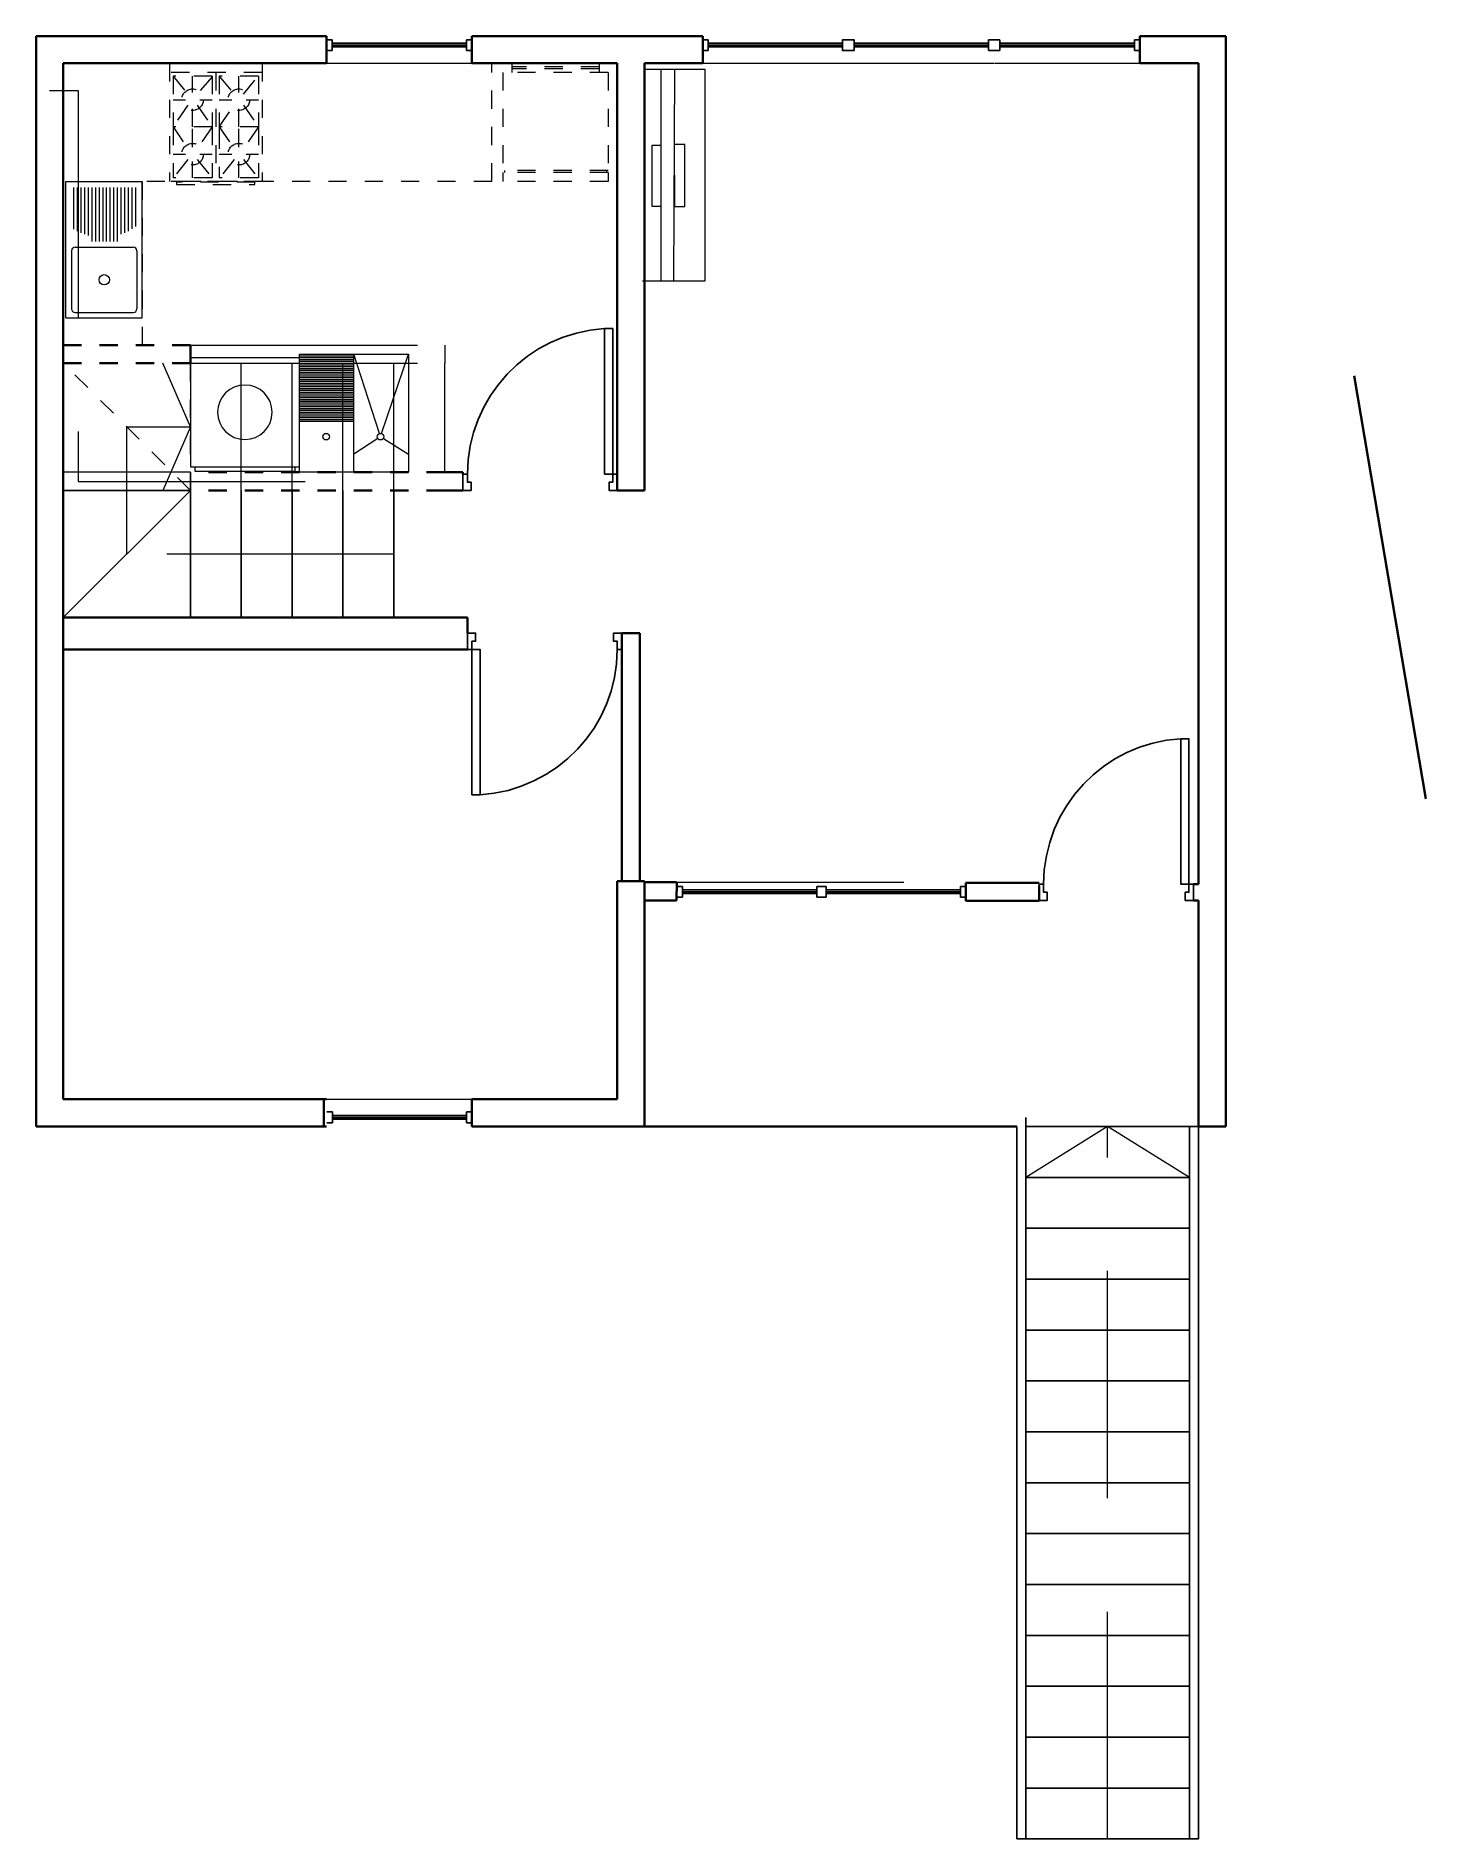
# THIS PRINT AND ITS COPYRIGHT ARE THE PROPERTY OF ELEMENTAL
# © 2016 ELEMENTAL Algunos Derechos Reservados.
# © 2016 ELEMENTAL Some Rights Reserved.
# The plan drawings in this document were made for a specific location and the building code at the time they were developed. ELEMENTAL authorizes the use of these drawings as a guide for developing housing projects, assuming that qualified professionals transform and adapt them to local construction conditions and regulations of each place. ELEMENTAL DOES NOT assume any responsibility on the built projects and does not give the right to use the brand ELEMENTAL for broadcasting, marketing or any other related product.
# Model space of a CAD drawing. Header units: metres. Extents: x -43.54 to -35.89, y -323.24 to -313.32.
import ezdxf

# ---------------------------------------------------------------- set-up
doc = ezdxf.new("R2010")
doc.units = ezdxf.units.M
doc.header["$LTSCALE"] = 5
doc.header["$MEASUREMENT"] = 0
doc.linetypes.add('DASHDOT', pattern=[1, 0.5, -0.25, 0, -0.25])
doc.linetypes.add('HIDDEN', pattern=[0.375, 0.25, -0.125])
doc.layers.get('0').update_dxf_attribs({"color": 30})
for name, color, linetype, lineweight in [('A-DOOR-FULL', 4, 'Continuous', 25), ('A-FLOR-OVHD', 3, 'HIDDEN', 18), ('A-FLOR-STRS', 4, 'Continuous', 25), ('A-FURN', 8, 'Continuous', 18), ('A-GLAZ-FULL', 4, 'Continuous', 25), ('A-WALL-FULL-EXTR', 7, 'Continuous', 35), ('A-WALL-FULL-INTR', 7, 'Continuous', 35)]:
    doc.layers.add(name, color=color, linetype=linetype, lineweight=lineweight)

# ---------------------------------------------------------------- blocks, each defined once
blk = doc.blocks.new('LAVADORA-PL')
for p, q in [((0, 0), (0, 0.6)), ((0, 0.6), (0.6, 0.6)), ((0.6, 0.6), (0.6, 0)), ((0.625, 0.575), (0.625, 0.025)), ((0.6, 0), (0, 0))]:
    blk.add_line(p, q)
for points in [[(0.6, 0.575), (0.625, 0.575)], [(0.6, 0.025), (0.625, 0.025)]]:
    blk.add_lwpolyline(points)
blk.add_circle((0.3, 0.3), 0.15)
blk = doc.blocks.new('DOOR-80')
for points in [[(-0.07, 0.89), (-0.07, 0.09), (-0.025, 0.09), (-0.025, 0.89), (-0.07, 0.89)], [(-0.825, 0.09), (-0.85, 0.09), (-0.85, 0), (-0.805, 0), (-0.805, 0.045), (-0.825, 0.045), (-0.825, 0.09)], [(-0.025, 0.09), (0, 0.09), (0, 0), (-0.045, 0), (-0.045, 0.045), (-0.025, 0.045), (-0.025, 0.09)]]:
    blk.add_lwpolyline(points)
at = {"linetype": 'HIDDEN'}
blk.add_arc((-0.0227, 0.0891), 0.8023, 93.38109, 179.93414, dxfattribs=at)
blk = doc.blocks.new('A$C3D68A567')
for p, q in [((0.353, 1.19), (0, 1.19)), ((0, 1.19), (0, 0)), ((0.176, 1.19), (0.17, 0)), ((0.249, 1.19), (0.176, 1.19)), ((0.249, 0), (0.249, 1.19)), ((0.173, 0.771), (0.114, 0.771)), ((0.114, 0.771), (0.114, 0.422)), ((0.173, 0.595), (0.173, 0.771)), ((0.249, 0.595), (0.249, 0.771)), ((0.249, 0.771), (0.299, 0.771)), ((0.299, 0.771), (0.299, 0.425)), ((0.114, 0.422), (0.172, 0.422)), ((0.299, 0.425), (0.249, 0.425)), ((0, 0), (0.341, 0)), ((0.17, 0), (0.249, 0))]:
    blk.add_line(p, q)

msp = doc.modelspace()

# ---------------------------------------------------------------- linework, layer by layer
msp.add_line((-40.3433, -315.8245), (-40.3433, -315.8245))
at = {"layer": 'A-FLOR-OVHD'}
for p, q in [((-41.9433, -313.4745), (-41.1433, -313.4745)), ((-39.8724, -313.4745), (-39.0724, -313.4745)), ((-39.0692, -313.4745), (-38.2692, -313.4745)), ((-38.2659, -313.4745), (-37.4659, -313.4745)), ((-42.6933, -315.0245), (-41.2933, -315.0245)), ((-41.2933, -315.0245), (-41.2933, -315.1245)), ((-42.6933, -315.1245), (-41.2933, -315.1245)), ((-42.4133, -315.8245), (-42.4133, -315.1245)), ((-42.1333, -315.8245), (-42.1333, -315.1245)), ((-41.8533, -315.8245), (-41.8533, -315.1245)), ((-41.5733, -315.8245), (-41.5733, -315.1245)), ((-41.2933, -315.7245), (-41.2933, -315.1245)), ((-43.0433, -316.1745), (-43.0433, -315.4745)), ((-43.0433, -315.4745), (-42.6933, -315.4745)), ((-42.6933, -315.7245), (-43.3933, -315.7245)), ((-41.5733, -316.1745), (-43.0433, -316.1745)), ((-40.0158, -317.9806), (-38.4253, -317.9806)), ((-41.9433, -319.1745), (-41.1433, -319.1745))]:
    msp.add_line(p, q, dxfattribs=at)
for points in [[(-43.4683, -313.6245), (-43.312, -313.6245), (-43.312, -315.7763), (-41.8026, -315.7763)], [(-42.6933, -315.4745), (-42.8445, -315.1245)], [(-42.6933, -315.4745), (-42.8445, -315.8245)], [(-37.1933, -319.6045), (-37.6433, -319.3245), (-38.0933, -319.6045)], [(-37.6433, -323.2445), (-37.6433, -319.3245)]]:
    msp.add_lwpolyline(points, dxfattribs=at)
at = {"layer": 'A-FLOR-STRS', "linetype": 'HIDDEN', "ltscale": 0.001}
for q in [(-43.3933, -315.1245), (-42.6933, -315.1245)]:
    msp.add_line((-42.6933, -315.8245), q, dxfattribs=at)
at = {"layer": 'A-FLOR-STRS'}
for p, q in [((-43.3933, -315.8245), (-42.6933, -315.8245)), ((-42.6933, -315.8245), (-42.6933, -316.5245)), ((-42.4133, -315.8245), (-42.4133, -316.5245)), ((-42.1333, -315.8245), (-42.1333, -316.5245)), ((-41.8533, -315.8245), (-41.8533, -316.5245)), ((-41.5733, -315.8245), (-41.5733, -316.5245)), ((-41.5733, -316.5245), (-43.3933, -316.5245)), ((-38.1433, -323.2445), (-38.1433, -319.3245)), ((-38.0933, -323.2445), (-38.0933, -319.2745)), ((-38.0933, -319.3245), (-37.1433, -319.3245)), ((-37.1933, -323.2445), (-37.1933, -319.3245)), ((-37.1433, -323.2445), (-37.1433, -319.3245)), ((-38.0933, -319.6045), (-37.1933, -319.6045)), ((-38.0933, -319.8845), (-37.1933, -319.8845)), ((-38.0933, -320.1645), (-37.1933, -320.1645)), ((-38.0933, -320.4445), (-37.1933, -320.4445)), ((-38.0933, -320.7245), (-37.1933, -320.7245)), ((-38.0933, -321.0045), (-37.1933, -321.0045)), ((-38.0933, -321.2845), (-37.1933, -321.2845)), ((-38.0933, -321.5645), (-37.1933, -321.5645)), ((-38.0933, -321.8445), (-37.1933, -321.8445)), ((-38.0933, -322.1245), (-37.1933, -322.1245)), ((-38.0933, -322.4045), (-37.1933, -322.4045)), ((-38.0933, -322.6845), (-37.1933, -322.6845)), ((-38.0933, -322.9645), (-37.1933, -322.9645)), ((-38.1433, -323.2445), (-37.1433, -323.2445))]:
    msp.add_line(p, q, dxfattribs=at)
at = {"layer": 'A-FLOR-STRS', "linetype": 'DASHDOT', "ltscale": 15}
msp.add_line((-42.6933, -315.8245), (-43.3933, -316.5245), dxfattribs=at)
at = {"layer": 'A-FURN', "linetype": 'HIDDEN', "ltscale": 0.001}
for p, q in [((-42.8091, -313.4745), (-42.8091, -314.1245)), ((-42.2991, -313.5245), (-42.8091, -313.5245)), ((-42.7891, -313.5445), (-42.7071, -313.6445)), ((-42.5741, -313.5445), (-42.7891, -313.5445)), ((-42.7891, -313.5445), (-42.7891, -313.8245)), ((-42.6816, -313.6351), (-42.6816, -313.5445)), ((-42.5741, -313.548), (-42.6561, -313.6445)), ((-42.5741, -313.5445), (-42.5741, -313.8245)), ((-42.5541, -313.5245), (-42.5541, -314.1245)), ((-42.5341, -313.5445), (-42.4521, -313.6445)), ((-42.5341, -313.5445), (-42.5341, -313.848)), ((-42.3191, -313.5445), (-42.5341, -313.5445)), ((-42.4266, -313.6351), (-42.4266, -313.5445)), ((-42.4011, -313.6445), (-42.3191, -313.5445)), ((-42.3191, -313.5445), (-42.3191, -313.8245)), ((-42.2991, -313.4745), (-42.2991, -314.1245)), ((-41.0333, -314.1245), (-41.0333, -313.4745)), ((-40.9733, -313.5245), (-40.9733, -314.0645)), ((-40.3933, -313.5245), (-40.9733, -313.5245)), ((-40.4433, -313.4745), (-40.9233, -313.4745)), ((-40.9233, -313.4745), (-40.9233, -313.5245)), ((-40.4433, -313.4945), (-40.9233, -313.4945)), ((-40.4433, -313.5045), (-40.9233, -313.5045)), ((-40.4433, -313.4745), (-40.4433, -313.5245)), ((-40.3933, -313.5245), (-40.3933, -314.0645)), ((-42.7891, -313.6745), (-42.721, -313.6745)), ((-42.7071, -313.7045), (-42.7891, -313.8245)), ((-42.6816, -313.8245), (-42.6816, -313.7139)), ((-42.6561, -313.7045), (-42.5741, -313.8245)), ((-42.6422, -313.6745), (-42.5741, -313.6745)), ((-42.5341, -313.6745), (-42.466, -313.6745)), ((-42.5341, -313.8245), (-42.4521, -313.7045)), ((-42.4266, -313.8245), (-42.4266, -313.7139)), ((-42.4011, -313.7045), (-42.3191, -313.8245)), ((-42.3872, -313.6745), (-42.3191, -313.6745)), ((-42.7891, -313.8245), (-42.7071, -313.9445)), ((-42.7891, -313.8245), (-42.7891, -314.1045)), ((-42.5741, -313.8245), (-42.7891, -313.8245)), ((-42.6816, -313.9351), (-42.6816, -313.8245)), ((-42.5741, -313.8245), (-42.6561, -313.9445)), ((-42.5741, -313.8245), (-42.5741, -314.1045)), ((-42.5341, -313.8245), (-42.4521, -313.9445)), ((-42.3191, -313.8245), (-42.5341, -313.8245)), ((-42.5341, -313.8445), (-42.5341, -314.1045)), ((-42.4266, -313.9351), (-42.4266, -313.8245)), ((-42.3191, -313.8245), (-42.4011, -313.9445)), ((-42.3191, -313.8245), (-42.3191, -314.1045)), ((-42.7891, -313.9745), (-42.721, -313.9745)), ((-42.7071, -314.0045), (-42.7891, -314.1045)), ((-42.6816, -314.1045), (-42.6816, -314.0139)), ((-42.6561, -314.0045), (-42.5741, -314.1045)), ((-42.6422, -313.9745), (-42.5741, -313.9745)), ((-42.5341, -313.9745), (-42.466, -313.9745)), ((-42.4521, -314.0045), (-42.5341, -314.1045)), ((-42.4266, -314.1045), (-42.4266, -314.0139)), ((-42.4011, -314.0045), (-42.3191, -314.1045)), ((-42.3872, -313.9745), (-42.3191, -313.9745)), ((-40.3933, -314.0645), (-40.9733, -314.0645)), ((-40.9633, -314.0645), (-40.9633, -314.0745)), ((-40.4033, -314.0645), (-40.4033, -314.0745)), ((-41.0333, -314.1245), (-42.9591, -314.1245)), ((-42.9591, -314.1245), (-42.9591, -315.0245)), ((-42.2991, -314.1245), (-42.8091, -314.1245)), ((-42.5741, -314.1045), (-42.7891, -314.1045)), ((-42.3191, -314.1045), (-42.5341, -314.1045)), ((-40.3933, -314.0745), (-40.9733, -314.0745)), ((-40.9733, -314.0745), (-40.9733, -314.1245)), ((-40.3933, -314.1245), (-40.9733, -314.1245)), ((-40.3933, -314.0745), (-40.3933, -314.1245))]:
    msp.add_line(p, q, dxfattribs=at)
at = {"layer": 'A-FURN'}
for p, q in [((-43.3791, -314.8745), (-43.3791, -314.1245)), ((-43.3791, -314.1245), (-42.9591, -314.1245)), ((-43.3363, -314.1585), (-43.3363, -314.3874)), ((-43.3163, -314.1585), (-43.3163, -314.3985)), ((-43.2963, -314.1585), (-43.2963, -314.4078)), ((-43.2763, -314.1585), (-43.2763, -314.4154)), ((-43.2563, -314.1585), (-43.2563, -314.4214)), ((-43.2363, -314.1585), (-43.2363, -314.4542)), ((-43.2163, -314.1585), (-43.2163, -314.4542)), ((-43.1963, -314.1585), (-43.1963, -314.4542)), ((-43.1763, -314.1585), (-43.1763, -314.4542)), ((-43.1563, -314.1585), (-43.1563, -314.4542)), ((-43.1363, -314.1585), (-43.1363, -314.4542)), ((-43.1163, -314.1585), (-43.1163, -314.4542)), ((-43.0963, -314.1585), (-43.0963, -314.4542)), ((-43.0763, -314.1585), (-43.0763, -314.4146)), ((-43.0563, -314.1585), (-43.0563, -314.4068)), ((-43.0363, -314.1585), (-43.0363, -314.3973)), ((-43.0163, -314.1585), (-43.0163, -314.386)), ((-42.9963, -314.1585), (-42.9963, -314.3725)), ((-42.9591, -314.8745), (-42.9591, -314.1245)), ((-43.3477, -314.5055), (-43.3477, -314.8255)), ((-43.3277, -314.4855), (-43.0077, -314.4855)), ((-42.9877, -314.5055), (-42.9877, -314.8255)), ((-43.3277, -314.8455), (-43.0077, -314.8455)), ((-43.3791, -314.8745), (-42.9591, -314.8745)), ((-42.0933, -315.7245), (-42.0933, -315.0745)), ((-42.0933, -315.0745), (-41.4933, -315.0745)), ((-42.0933, -315.0835), (-41.7933, -315.0835)), ((-42.0933, -315.0935), (-41.7933, -315.0935)), ((-42.0933, -315.1035), (-41.7933, -315.1035)), ((-42.0933, -315.1135), (-41.7933, -315.1135)), ((-42.0933, -315.1235), (-41.7933, -315.1235)), ((-42.0933, -315.1335), (-41.7933, -315.1335)), ((-42.0933, -315.1435), (-41.7933, -315.1435)), ((-42.0933, -315.1535), (-41.7933, -315.1535)), ((-41.6515, -315.5114), (-41.7933, -315.0745)), ((-41.7933, -315.7245), (-41.7933, -315.0745)), ((-41.6411, -315.5114), (-41.4933, -315.0745)), ((-41.4933, -315.0745), (-41.4933, -315.7245)), ((-42.0933, -315.1635), (-41.7933, -315.1635)), ((-42.0933, -315.1735), (-41.7933, -315.1735)), ((-42.0933, -315.1735), (-41.7933, -315.1735)), ((-42.0933, -315.1835), (-41.7933, -315.1835)), ((-42.0933, -315.1935), (-41.7933, -315.1935)), ((-42.0933, -315.2035), (-41.7933, -315.2035)), ((-42.0933, -315.2135), (-41.7933, -315.2135)), ((-42.0933, -315.2235), (-41.7933, -315.2235)), ((-42.0933, -315.2335), (-41.7933, -315.2335)), ((-42.0933, -315.2435), (-41.7933, -315.2435)), ((-42.0933, -315.2535), (-41.7933, -315.2535)), ((-42.0933, -315.2535), (-41.7933, -315.2535)), ((-42.0933, -315.2635), (-41.7933, -315.2635)), ((-42.0933, -315.2635), (-41.7933, -315.2635)), ((-42.0933, -315.2735), (-41.7933, -315.2735)), ((-42.0933, -315.2735), (-41.7933, -315.2735)), ((-42.0933, -315.2835), (-41.7933, -315.2835)), ((-42.0933, -315.2835), (-41.7933, -315.2835)), ((-42.0933, -315.2935), (-41.7933, -315.2935)), ((-42.0933, -315.2935), (-41.7933, -315.2935)), ((-42.0933, -315.3035), (-41.7933, -315.3035)), ((-42.0933, -315.3135), (-41.7933, -315.3135)), ((-42.0933, -315.3235), (-41.7933, -315.3235)), ((-42.0933, -315.3335), (-41.7933, -315.3335)), ((-42.0933, -315.3435), (-41.7933, -315.3435)), ((-42.0933, -315.3535), (-41.7933, -315.3535)), ((-42.0933, -315.3635), (-41.7933, -315.3635)), ((-42.0933, -315.3735), (-41.7933, -315.3735)), ((-42.0933, -315.3835), (-41.7933, -315.3835)), ((-42.0933, -315.3935), (-41.7933, -315.3935)), ((-42.0933, -315.4035), (-41.7933, -315.4035)), ((-42.0933, -315.4135), (-41.7933, -315.4135)), ((-42.0933, -315.4235), (-41.7933, -315.4235)), ((-42.0933, -315.4335), (-41.7933, -315.4335)), ((-42.0933, -315.4435), (-41.7933, -315.4435)), ((-41.6616, -315.5387), (-41.7933, -315.6245)), ((-41.631, -315.5384), (-41.4933, -315.6245)), ((-41.4933, -315.7245), (-42.0933, -315.7245))]:
    msp.add_line(p, q, dxfattribs=at)
at = {"layer": 'A-FURN', "linetype": 'HIDDEN', "ltscale": 0.001}
msp.add_lwpolyline([(-42.3381, -314.128), (-42.7694, -314.128), (-42.7694, -314.1408), (-42.3381, -314.1408)], close=True, dxfattribs=at)
for centre in [(-42.6816, -313.6745), (-42.4266, -313.6745), (-42.6816, -313.9745), (-42.4266, -313.9745)]:
    msp.add_circle(centre, 0.0594, dxfattribs=at)
at = {"layer": 'A-FURN'}
for centre, radius in [((-43.1677, -314.6655), 0.0284), ((-41.9456, -315.5288), 0.0181), ((-41.6464, -315.5288), 0.0181)]:
    msp.add_circle(centre, radius, dxfattribs=at)
for centre, start, end in [((-43.3277, -314.5055), 90, 180), ((-43.0077, -314.5055), 0, 90), ((-43.3277, -314.8255), 180, 270), ((-43.0077, -314.8255), 270, 0)]:
    msp.add_arc(centre, 0.02, start, end, dxfattribs=at)
at = {"layer": 'A-GLAZ-FULL'}
for p, q in [((-41.9433, -313.3445), (-41.9133, -313.3445)), ((-41.9133, -313.3645), (-41.1733, -313.3645)), ((-41.1733, -313.3445), (-41.1433, -313.3445)), ((-39.8724, -313.3445), (-39.8424, -313.3445)), ((-39.8424, -313.3645), (-39.1024, -313.3645)), ((-39.0724, -313.3445), (-39.0692, -313.3445)), ((-39.0392, -313.3645), (-38.2992, -313.3645)), ((-38.2992, -313.3445), (-38.2692, -313.3445)), ((-38.2692, -313.3445), (-38.2659, -313.3445)), ((-38.2659, -313.3445), (-38.2359, -313.3445)), ((-38.2359, -313.3645), (-37.4959, -313.3645)), ((-37.4959, -313.3445), (-37.4659, -313.3445)), ((-41.9433, -313.4045), (-41.9133, -313.4045)), ((-41.9133, -313.3745), (-41.1733, -313.3745)), ((-41.9133, -313.3845), (-41.1733, -313.3845)), ((-41.1733, -313.4045), (-41.1433, -313.4045)), ((-39.8724, -313.4045), (-39.8424, -313.4045)), ((-39.8424, -313.3745), (-39.1024, -313.3745)), ((-39.8424, -313.3845), (-39.1024, -313.3845)), ((-39.0724, -313.4045), (-39.0692, -313.4045)), ((-39.0392, -313.3745), (-38.2992, -313.3745)), ((-39.0392, -313.3845), (-38.2992, -313.3845)), ((-38.2992, -313.4045), (-38.2692, -313.4045)), ((-38.2692, -313.4045), (-38.2659, -313.4045)), ((-38.2659, -313.4045), (-38.2359, -313.4045)), ((-38.2359, -313.3745), (-37.4959, -313.3745)), ((-38.2359, -313.3845), (-37.4959, -313.3845)), ((-37.4959, -313.4045), (-37.4659, -313.4045)), ((-40.0142, -318.0031), (-39.9842, -318.0031)), ((-39.9842, -318.0231), (-39.2442, -318.0231)), ((-39.9842, -318.0331), (-39.2442, -318.0331)), ((-39.2442, -318.0031), (-39.2142, -318.0031)), ((-39.2237, -318.0031), (-39.1937, -318.0031)), ((-39.1937, -318.0231), (-38.4537, -318.0231)), ((-39.1937, -318.0331), (-38.4537, -318.0331)), ((-38.4537, -318.0031), (-38.4237, -318.0031)), ((-40.0142, -318.0631), (-39.9842, -318.0631)), ((-39.9842, -318.0431), (-39.2442, -318.0431)), ((-39.2442, -318.0631), (-39.2142, -318.0631)), ((-39.2237, -318.0631), (-39.1937, -318.0631)), ((-39.1937, -318.0431), (-38.4537, -318.0431)), ((-38.4537, -318.0631), (-38.4237, -318.0631)), ((-41.9119, -319.2445), (-41.9419, -319.2445)), ((-41.9119, -319.3045), (-41.9419, -319.3045)), ((-41.9133, -319.2645), (-41.1733, -319.2645)), ((-41.9133, -319.2745), (-41.1733, -319.2745)), ((-41.9133, -319.2845), (-41.1733, -319.2845)), ((-41.1733, -319.2445), (-41.1433, -319.2445)), ((-41.1733, -319.3045), (-41.1433, -319.3045))]:
    msp.add_line(p, q, dxfattribs=at)
at = {"layer": 'A-GLAZ-FULL', "ltscale": 0.001}
for p, q in [((-41.9133, -313.3445), (-41.9133, -313.4045)), ((-41.1733, -313.3445), (-41.1733, -313.4045)), ((-39.8424, -313.3445), (-39.8424, -313.4045)), ((-38.2992, -313.3445), (-38.2992, -313.4045)), ((-38.2359, -313.3445), (-38.2359, -313.4045)), ((-37.4959, -313.3445), (-37.4959, -313.4045)), ((-39.9842, -318.0631), (-39.9842, -318.0031)), ((-39.2442, -318.0631), (-39.2442, -318.0031)), ((-39.1937, -318.0631), (-39.1937, -318.0031)), ((-38.4537, -318.0631), (-38.4537, -318.0031)), ((-41.9119, -319.3045), (-41.9119, -319.2445)), ((-41.1733, -319.3045), (-41.1733, -319.2445))]:
    msp.add_line(p, q, dxfattribs=at)
at = {"layer": 'A-GLAZ-FULL'}
for points in [[(-39.0724, -313.4045), (-39.1024, -313.4045), (-39.1024, -313.3445), (-39.0724, -313.3445)], [(-39.0692, -313.3445), (-39.0392, -313.3445), (-39.0392, -313.4045), (-39.0692, -313.4045)]]:
    msp.add_lwpolyline(points, dxfattribs=at)
at = {"layer": 'A-WALL-FULL-EXTR'}
for p, q in [((-43.5433, -319.3245), (-43.5433, -313.3245)), ((-43.5433, -313.3245), (-41.9433, -313.3245)), ((-41.9433, -313.4745), (-41.9433, -313.3245)), ((-41.1433, -313.3245), (-41.1433, -313.4745)), ((-41.1433, -313.3245), (-40.3433, -313.3245)), ((-40.3433, -313.3245), (-40.1933, -313.3245)), ((-39.8724, -313.3245), (-40.1933, -313.3245)), ((-39.8724, -313.4745), (-39.8724, -313.3245)), ((-37.4659, -313.3245), (-37.4659, -313.4745)), ((-37.4659, -313.3245), (-36.9933, -313.3245)), ((-36.9933, -319.3245), (-36.9933, -313.3245)), ((-43.3933, -319.1745), (-43.3933, -313.4745)), ((-43.3933, -313.4745), (-41.9433, -313.4745)), ((-41.1433, -313.4745), (-40.3433, -313.4745)), ((-40.3433, -315.8245), (-40.3433, -313.4745)), ((-40.1933, -313.4745), (-39.8724, -313.4745)), ((-37.1433, -313.4745), (-37.4659, -313.4745)), ((-40.1933, -314.672), (-40.1933, -315.8245)), ((-36.2851, -315.1949), (-35.8906, -317.5208)), ((-41.2933, -315.7245), (-41.1933, -315.7245)), ((-41.1933, -315.7245), (-41.1933, -315.7345)), ((-41.2933, -315.8245), (-41.1933, -315.8245)), ((-40.1933, -315.8245), (-40.3433, -315.8245)), ((-41.1683, -316.5245), (-43.3933, -316.5245)), ((-41.1683, -316.5245), (-41.1683, -316.6092)), ((-40.3183, -316.6092), (-40.2183, -316.6092)), ((-41.1683, -316.6992), (-43.3933, -316.6992)), ((-40.3433, -317.9745), (-40.1933, -317.9745)), ((-40.3433, -319.1745), (-40.3433, -317.9745)), ((-40.0168, -317.9807), (-40.1933, -317.9807)), ((-40.0168, -318.0807), (-40.1933, -318.0807)), ((-43.3933, -319.1745), (-41.9433, -319.1745)), ((-41.9594, -319.3245), (-41.9594, -319.1745)), ((-41.1433, -319.3245), (-41.1433, -319.1745)), ((-41.1433, -319.1745), (-40.3433, -319.1745)), ((-43.5433, -319.3245), (-41.9433, -319.3245)), ((-41.1433, -319.3245), (-40.3433, -319.3245)), ((-40.3433, -319.3245), (-40.1933, -319.3245)), ((-36.9933, -319.3245), (-37.1433, -319.3245))]:
    msp.add_line(p, q, dxfattribs=at)
at = {"layer": 'A-WALL-FULL-INTR'}
for p, q in [((-40.1933, -314.6745), (-40.1933, -313.4745)), ((-37.1433, -317.9909), (-37.1433, -313.4745)), ((-40.3183, -317.9745), (-40.3183, -316.6092)), ((-40.2183, -317.9745), (-40.2183, -316.6092)), ((-37.1433, -317.9909), (-37.1433, -317.9105)), ((-40.1933, -317.9745), (-40.1933, -319.1745)), ((-40.0168, -318.0807), (-40.0158, -317.9806)), ((-38.4237, -317.9831), (-38.0202, -317.9831)), ((-38.4237, -318.0831), (-38.4237, -317.9831)), ((-38.0202, -318.0831), (-38.0202, -318.0005)), ((-37.1433, -317.9909), (-37.1708, -317.9909)), ((-38.4237, -318.0831), (-38.0202, -318.0831)), ((-37.1433, -318.0809), (-37.1708, -318.0809)), ((-37.1433, -319.3245), (-37.1433, -318.0809)), ((-40.1933, -319.1745), (-40.1933, -319.3245)), ((-40.1933, -319.3245), (-38.1433, -319.3245))]:
    msp.add_line(p, q, dxfattribs=at)
at = {"layer": 'A-WALL-FULL-INTR', "linetype": 'HIDDEN', "ltscale": 0.001}
for p, q in [((-42.6933, -315.0245), (-43.3933, -315.0245)), ((-42.6933, -315.1245), (-42.6933, -315.0245)), ((-42.6933, -315.1245), (-43.3933, -315.1245)), ((-41.2933, -315.7245), (-42.6933, -315.7245)), ((-41.2933, -315.8245), (-42.6933, -315.8245))]:
    msp.add_line(p, q, dxfattribs=at)

# ---------------------------------------------------------------- block references
at = {"layer": 'A-DOOR-FULL'}
for p in [(-40.3433, -315.8245), (-37.1708, -318.0809)]:
    msp.add_blockref('DOOR-80', p, dxfattribs=at)
at = {"layer": 'A-DOOR-FULL', "rotation": 180}
msp.add_blockref('DOOR-80', (-41.1683, -316.6092), dxfattribs=at)
at = {"layer": 'A-FURN', "xscale": 0.977844814981456, "yscale": 0.977844814981456, "zscale": 0.977844814981456, "rotation": 180}
msp.add_blockref('A$C3D68A567', (-39.8595, -313.5085), dxfattribs=at)
at = {"layer": 'A-FURN', "xscale": -1, "rotation": 90}
msp.add_blockref('LAVADORA-PL', (-42.0933, -315.0945), dxfattribs=at)

doc.saveas('drawing.dxf')
